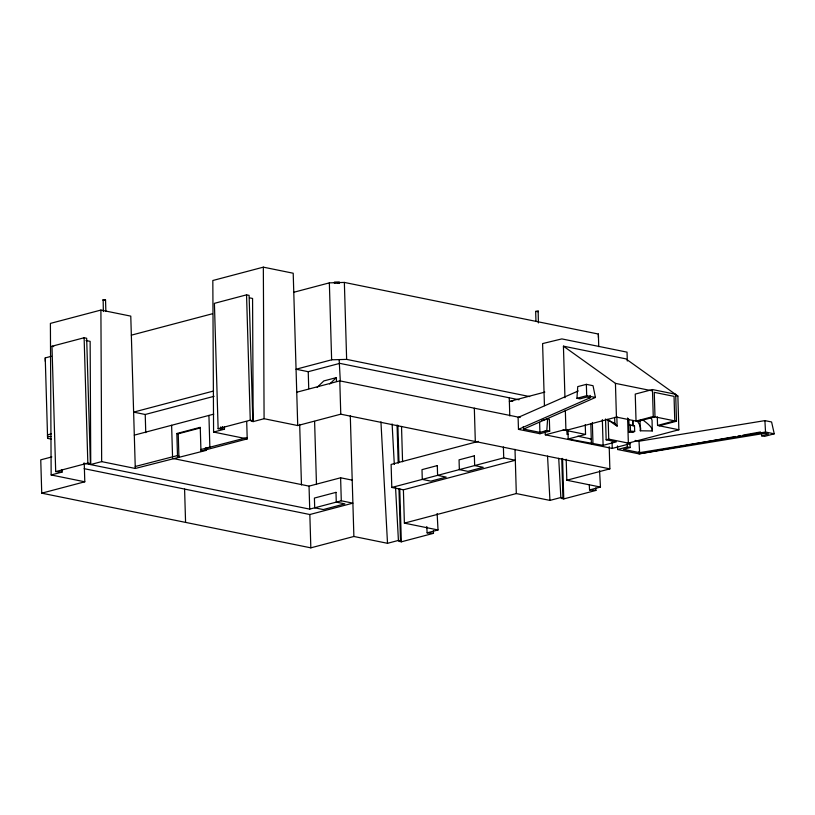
<?xml version="1.0" encoding="UTF-8"?>
<svg xmlns="http://www.w3.org/2000/svg" width="815" height="815" viewBox="0 0 815 815"><rect width="100%" height="100%" fill="white"/><g stroke="black" fill="none" stroke-linecap="round" stroke-linejoin="round"><path stroke-width="1.22" d="M523.199 426.724L523.678 429.087L539.917 432.388L546.804 430.565L547.609 418.9L549.351 419.256L549.707 431.155L539.948 433.733L518.462 429.362L518.106 417.463L578.283 390.956M590.131 395.377L590.203 397.761L586.729 397.048L579.842 398.871L576.939 398.28L577.743 386.616L586.352 384.344L593.035 385.699L595.419 397.476L523.678 429.087M637.697 421.661A30.522 10.738 32.4 0 1 640.305 430.789L652.265 430.952L652.346 429.984A38.794 8.639 24 0 0 642.302 419.623M105.543 299.951L103.148 299.655L103.047 300.338L105.543 299.951L105.858 311.157M535.659 311.412L538.155 311.045L538.043 311.687L535.659 311.412L535.964 321.405M317.167 387.349L323.799 380.941L336.351 377.62L336.463 381.288M329.718 384.038L336.351 377.62M628.497 419.083L628.885 432.174L630.474 431.145L634.671 431.4L634.508 425.848L628.813 424.941L628.64 418.991M634.671 431.4L633.082 432.429L628.885 432.174M518.462 429.362L590.203 397.761M206.032 448.179L200.908 449.544M204.972 450.053L206.368 450.338L135.29 468.462L130.777 316.128L100.907 310.067L50.398 323.402L51.151 474.962L84.791 481.797L84.24 463.287M609.202 446.64L609.865 468.859L340.772 414.183L297.73 425.552L293.206 273.229L263.337 267.157L212.827 280.503L213.581 432.062L247.22 438.898L246.701 421.559M62.042 469.552L62.052 472.089L55.695 471.6L51.977 346.243L84.118 337.756L86.665 338.276L90.394 463.623L88.672 464.081M218.125 428.69L250.266 420.204L252.823 420.723L249.105 295.366L246.548 294.847L214.406 303.343L218.125 428.69L224.482 429.179L224.471 426.653M45.324 361.412L45.243 357.907L51.376 356.287M131.337 335.169L212.511 313.734M293.767 292.269L329.352 282.866L344.358 282.428L598.373 334.038L598.74 346.65M336.86 282.652L334.445 283.284L334.425 282.092L339.274 281.949L339.295 283.141L336.86 282.652L339.295 283.141M51.213 433.896L47.525 434.874L47.606 438.368L51.345 439.132M213.571 391.017L133.619 412.125L145.223 414.489L214.101 396.294M529.679 396.579L346.64 359.384L331.634 359.822L296.049 369.226L308.233 371.701L339.804 363.358L519.023 399.778M51.824 456.92L40.75 459.843L41.738 493.167L310.831 547.843L353.883 536.474L387.512 543.31L398.423 540.427L400.501 540.844L398.953 488.664M134.302 435.139L213.734 414.152M296.731 392.229L339.784 380.86L520.184 417.514M177.548 457.297L176.835 433.509L200.256 427.325L200.959 451.113L202.354 451.398M176.835 433.509L178.23 433.794L200.47 427.916M55.695 471.6L87.837 463.103L90.394 463.623M51.151 474.962L62.052 472.089M135.29 468.462L101.661 461.626L90.75 464.509L90.139 341.363L86.023 340.527M213.581 432.062L224.482 429.179M251.101 421.182L253.18 421.599L264.091 418.716L297.73 425.552M41.738 493.167L84.791 481.797M200.959 451.113L247.22 438.898M509.365 401.469L544.827 392.096M576.939 398.28L586.698 395.703L595.419 397.476M652.458 389.55L635.242 394.093L636.036 421.07L653.253 416.516L676.481 421.243L675.686 394.266L652.458 389.55L653.253 416.516M541.873 420.418L547.609 418.9M172.434 458.366L309.038 486.127L340.609 477.784L352.202 480.137M478.436 441.384L391.119 464.448L391.801 487.452L403.394 489.805L515.324 460.251L503.721 457.887L391.801 487.452M545.194 431.013L545.306 434.823L563.664 429.963L585.547 434.415L585.252 424.615M657.298 416.852L657.552 425.44L674.769 420.886L674.046 396.365L654.272 392.341L654.995 416.873L637.778 421.426L616.435 417.086L565.926 430.422L565.335 410.302M568.065 434.242L567.036 434.507L566.883 429.434M567.953 430.432L568.208 438.99L585.547 434.415M83.701 463.205L309.72 509.131L341.291 500.797L352.885 503.15L309.843 514.52L84.149 468.666M590.233 439.224L591.272 438.949L577.835 436.219M568.208 438.99L603.11 445.357L616.303 441.873L606.156 439.805L605.545 418.981M606.156 439.805L608.744 439.122L630.616 443.574L612.248 448.423L545.306 434.823M659.264 425.787L676.481 421.243M564.958 397.73L563.43 346.171L625.859 358.855L677.866 396.049L678.864 429.77L628.355 443.105L627.611 417.963M617.505 445.937L617.607 449.513L627.367 446.936L630.26 447.517L629.659 442.667M630.26 447.517L623.373 449.34L639.612 452.641L765.53 432.042L774.25 433.814L771.591 421.976L764.908 420.622L639.001 441.221L635.109 440.426M403.394 489.805L404.383 523.128L516.313 493.564L549.942 500.4L560.852 497.517L562.931 497.945L561.759 458.488M566.191 459.242L566.822 480.229L609.865 468.859M761.526 433.417L761.597 435.801L768.484 433.977L765 433.274L639.092 453.873L617.607 449.513M774.25 433.814L764.49 436.392L761.597 435.801M426.775 526.51L427.121 532.847L438.022 529.964L437.135 513.511M589.276 484.874L589.551 489.937L600.451 487.064L599.565 470.612M400.501 540.844L398.78 541.303L401.337 541.822L433.478 533.336L433.407 530.799M562.931 497.945L561.209 498.403L563.766 498.923L595.908 490.426L595.836 487.9M135.239 466.496L177.497 455.565L178.882 455.87M247.179 437.543L204.932 448.484L209.863 447.19L208.925 415.426M735.456 436.494L639.092 453.873L639.021 451.49M737.962 436.035L740.468 435.587M742.964 435.139L760.487 431.981M510.516 401.377L512.818 401.214M47.565 436.616L51.162 436.514M562.808 430.198L564.54 430.147M628.813 424.941L634.508 425.848M627.306 361.025L627.041 352.151L561.83 338.908L542.596 343.584L544.44 405.676M249.482 297.832L252.569 298.453L253.18 421.599M563.43 346.171L615.437 383.366L652.163 390.823M675.411 395.55L677.866 396.049M657.552 425.44L678.864 429.77M546.804 430.565L549.707 431.155M51.977 346.243L53.678 346.589M566.822 480.229L600.451 487.064M595.908 490.426L589.551 489.937M404.383 523.128L438.022 529.964M433.478 533.336L427.121 532.847M616.833 416.557L617.108 426.072L614.836 423.352L611.097 421.61A38.794 8.639 24 0 1 606.737 419.419M339.142 359.609L340.334 381.522M764.908 420.622L765.53 432.042M639.001 441.221L639.612 452.641M558.723 458.274L560.852 497.517M547.548 456.115L549.942 500.4M392.117 423.963L394.307 464.469M395.54 487.258L398.423 540.427M380.941 421.844L387.512 543.31M538.155 311.045L538.389 322.923M652.265 430.952L652.061 420.469A38.794 8.639 24 0 0 650.502 417.433M640.305 430.789L640.03 421.263A30.522 10.738 32.4 0 0 640.366 419.857M632.868 420.438L632.868 425.287L632.725 420.53M630.311 425.593L630.474 431.145M627.255 443.36L627.367 446.936M615.437 383.366L616.435 417.086M614.653 417.402L614.836 423.352M612.065 442.087L612.248 448.423M608.163 419.521L608.744 439.122M602.346 419.633L603.11 445.357M592.342 422.465L592.953 443.299M590.814 423.719L591.405 443.706M586.352 384.344L586.698 395.703M562.564 458.397L563.766 498.923M539.611 422.282L539.948 433.733M514.999 449.35L516.313 493.564M509.253 397.791L509.793 415.966M503.395 446.987L503.721 457.887M474.33 408.203L475.318 441.516M401.52 426.428L402.569 461.759M397.883 425.328L398.973 462.054M399.757 488.643L401.337 541.822M397.068 425.033L398.199 463.215M350.297 415.803L353.883 536.474M344.358 282.428L346.64 359.384M339.784 380.86L340.772 414.183M340.609 477.784L341.291 500.797M329.352 282.866L331.634 359.822M314.6 421.416L316.475 484.497M308.233 371.701L308.732 388.653M309.038 486.127L309.72 509.131M309.843 514.52L310.831 547.843M299.676 424.381L301.469 484.935M246.548 294.847L250.266 420.204M222.332 426.54L222.403 428.761M220.61 426.989L220.682 429.21M184.587 489.071L185.576 522.395M178.23 433.794L178.933 457.582M171.619 425.277L172.556 456.848M145.223 414.489L145.763 432.653M103.148 299.655L103.362 311.534M84.118 337.756L87.837 463.103M45.243 357.907L47.606 438.368M598.373 334.038L598.444 337.542M263.337 267.157L264.091 418.716M100.907 310.067L101.661 461.626M617.108 426.072A30.522 10.738 32.4 0 1 607.735 419.328M335.984 492.362L314.417 498.057L314.702 507.816L323.29 509.558L344.857 503.864L336.279 502.122L335.984 492.362M437.309 465.599L421.997 469.644L422.282 479.403L430.87 481.145L446.182 477.101L437.594 475.359L437.309 465.599M474.371 455.809L459.059 459.854L459.344 469.613L467.932 471.355L483.244 467.311L474.656 465.569L474.371 455.809"/></g></svg>
